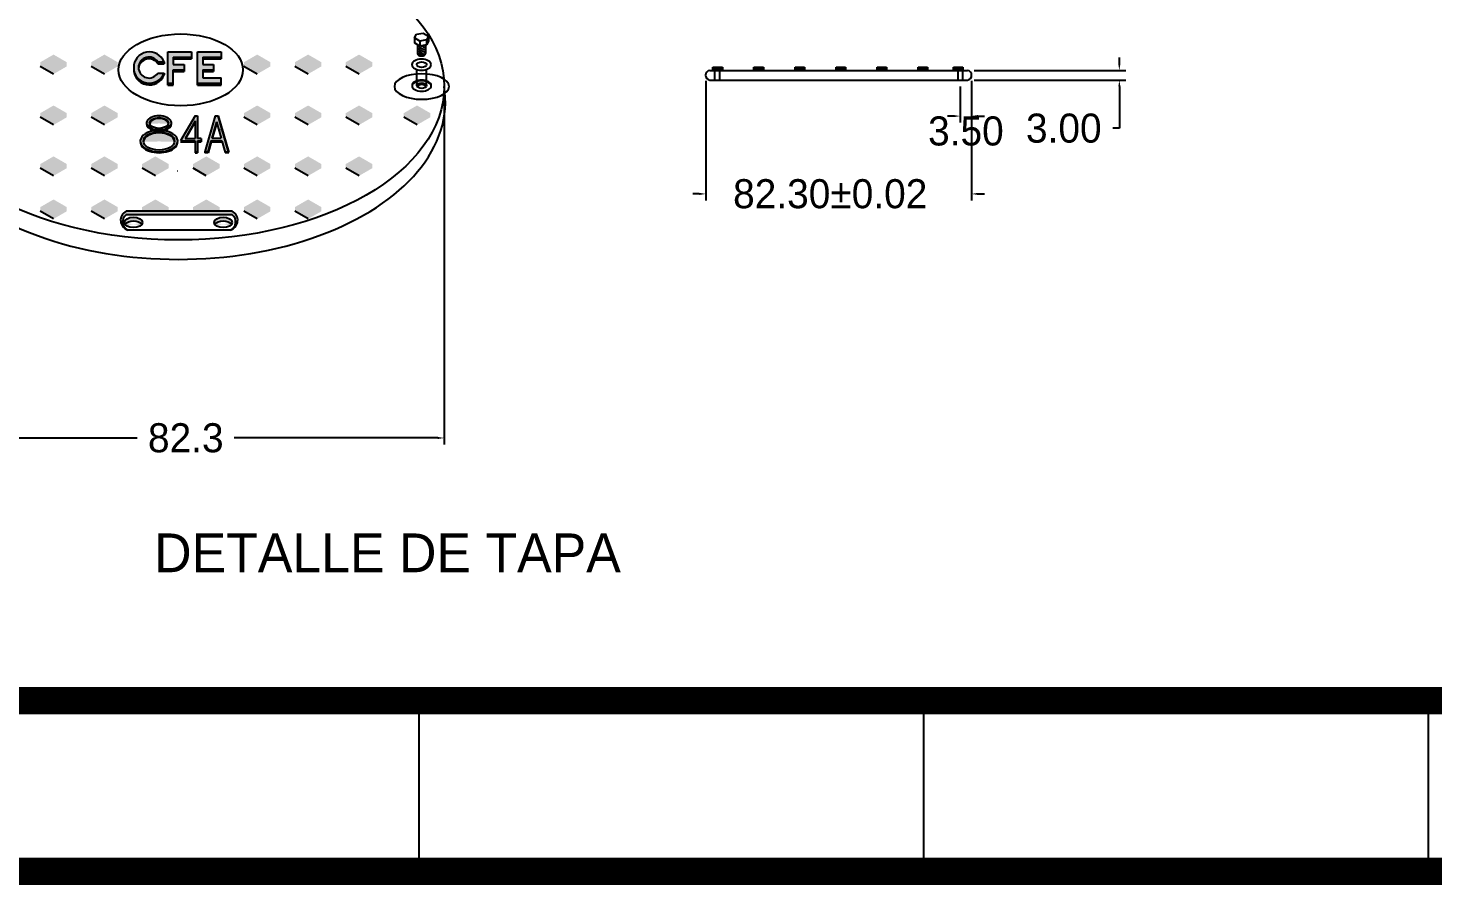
# Model space of a CAD drawing. Header units: centimetres. Extents: x 96 to 420531, y -3168 to 2218.
# Drawn here: x 1068.1 to 1503.1, y 95.8 to 361.1 of the extents above; entities that cross this region are included whole.
import ezdxf
from ezdxf.enums import TextEntityAlignment as Align

# ---------------------------------------------------------------- set-up
doc = ezdxf.new("R2010")
doc.units = ezdxf.units.CM
doc.header["$LTSCALE"] = 10
doc.header["$MEASUREMENT"] = 0
doc.layers.get('0').update_dxf_attribs({"linetype": 'CONTINUOUS'})
doc.layers.get('DEFPOINTS').update_dxf_attribs({"color": 2, "linetype": 'CONTINUOUS'})
for name, color, linetype in [('DIM', 7, 'CONTINUOUS'), ('HERRAJE', 13, 'CONTINUOUS'), ('MARCO', 7, 'CONTINUOUS'), ('TAPA', 120, 'CONTINUOUS'), ('TEXTOS', 7, 'CONTINUOUS')]:
    doc.layers.add(name, color=color, linetype=linetype)
doc.styles.get("Standard").update_dxf_attribs({"font": ''})
doc.styles.get('Standard').set_extended_font_data('Zurich Ex BT')
doc.dimstyles.get("Standard").update_dxf_attribs({"dimtxt": 9, "dimasz": 2, "dimexe": 2, "dimexo": 2, "dimgap": 0.09, "dimtad": 0, "dimtih": 1, "dimtoh": 1, "dimzin": 0, "dimdsep": 46, "dimtxsty": 'Standard', "dimcen": 0.09, "dimadec": 0, "dimazin": 0, "dimtfac": 1, "dimtofl": 0, "dimtmove": 0, "dimatfit": 3, "dimfxl": 0, "dimtolj": 1, "dimtzin": 0, "dimarcsym": 0})

# ---------------------------------------------------------------- blocks, each defined once
blk = doc.blocks.new('*D38')
at = {"layer": 'DEFPOINTS', "color": 0}
for p in [(1032.349290659091, 342.9971361941834), (1196.949290659097, 342.9971361941834), (1196.949290659097, 234.1712254790455)]:
    blk.add_point(p, dxfattribs=at)
at = {"layer": 'DIM', "color": 0, "lineweight": -2}
for p, q in [((1032.349290659091, 340.9971361941834), (1032.349290659091, 232.1712254790455)), ((1196.949290659097, 340.9971361941834), (1196.949290659097, 232.1712254790455)), ((1034.349290659091, 234.1712254790455), (1101.936174578706, 234.1712254790455)), ((1194.949290659097, 234.1712254790455), (1131.983971188875, 234.1712254790455))]:
    blk.add_line(p, q, dxfattribs=at)
at = {"layer": 'DIM', "color": 0}
for points in [[(1034.349290659091, 234.5045588123788), (1034.349290659091, 233.8378921457121), (1032.349290659091, 234.1712254790455)], [(1194.949290659097, 234.5045588123788), (1194.949290659097, 233.8378921457121), (1196.949290659097, 234.1712254790455)]]:
    blk.add_solid(points, dxfattribs=at)
at = {"layer": 'DIM', "color": 0, "insert": (1116.96007288379, 234.1712254790455), "char_height": 9, "attachment_point": 5}
blk.add_mtext('\\A1;82.3', dxfattribs=at)
blk = doc.blocks.new('*D39')
at = {"layer": 'DEFPOINTS', "color": 0}
for p in [(1356.729242513306, 345.0050121774148), (1360.229242513306, 345.5628756788983), (1356.729242513306, 333.8459282631338)]:
    blk.add_point(p, dxfattribs=at)
at = {"layer": 'DIM', "color": 0, "lineweight": -2}
for p, q in [((1356.729242513306, 343.0050121774148), (1356.729242513306, 331.8459282631338)), ((1360.229242513306, 343.5628756788983), (1360.229242513306, 331.8459282631338)), ((1354.729242513306, 333.8459282631338), (1352.729242513306, 333.8459282631338)), ((1362.229242513306, 333.8459282631338), (1364.229242513306, 333.8459282631338))]:
    blk.add_line(p, q, dxfattribs=at)
at = {"layer": 'DIM', "color": 0}
for points in [[(1354.729242513306, 334.1792615964671), (1354.729242513306, 333.5125949298005), (1356.729242513306, 333.8459282631338)], [(1362.229242513306, 334.1792615964671), (1362.229242513306, 333.5125949298005), (1360.229242513306, 333.8459282631338)]]:
    blk.add_solid(points, dxfattribs=at)
at = {"layer": 'DIM', "color": 0, "insert": (1358.479242513306, 329.1796570766932), "char_height": 9, "attachment_point": 5}
blk.add_mtext('\\A1;3.50', dxfattribs=at)
blk = doc.blocks.new('*D40')
at = {"layer": 'DEFPOINTS', "color": 0}
for p in [(1277.929242513306, 346.7839439281561), (1360.229242513306, 346.7839439281561), (1360.229242513306, 309.7419987851245)]:
    blk.add_point(p, dxfattribs=at)
at = {"layer": 'DIM', "color": 0, "lineweight": -2}
for p, q in [((1277.929242513306, 344.7839439281561), (1277.929242513306, 307.7419987851245)), ((1360.229242513306, 344.7839439281561), (1360.229242513306, 307.7419987851245)), ((1275.929242513306, 309.7419987851245), (1273.929242513306, 309.7419987851245)), ((1362.229242513306, 309.7419987851245), (1364.229242513306, 309.7419987851245))]:
    blk.add_line(p, q, dxfattribs=at)
at = {"layer": 'DIM', "color": 0}
for points in [[(1275.929242513306, 310.0753321184578), (1275.929242513306, 309.4086654517911), (1277.929242513306, 309.7419987851245)], [(1362.229242513306, 310.0753321184578), (1362.229242513306, 309.4086654517911), (1360.229242513306, 309.7419987851245)]]:
    blk.add_solid(points, dxfattribs=at)
at = {"layer": 'DIM', "color": 0, "insert": (1316.469826836716, 309.7419987851245), "char_height": 9, "attachment_point": 5}
blk.add_mtext('\\A1;82.30±0.02', dxfattribs=at)
blk = doc.blocks.new('*D41')
at = {"layer": 'DEFPOINTS', "color": 0}
for p in [(1359.008174264043, 348.0050121774148), (1359.008174264043, 345.0050121774148), (1405.982230534561, 345.0050121774148)]:
    blk.add_point(p, dxfattribs=at)
at = {"layer": 'DIM', "color": 0, "lineweight": -2}
for p, q in [((1361.008174264043, 348.0050121774148), (1407.982230534561, 348.0050121774148)), ((1405.982230534561, 350.0050121774148), (1405.982230534561, 352.0050121774148)), ((1361.008174264043, 345.0050121774148), (1407.982230534561, 345.0050121774148)), ((1405.982230534561, 343.0050121774148), (1405.982230534561, 330.0583726576585)), ((1405.982230534561, 330.0583726576585), (1403.982230534561, 330.0583726576585))]:
    blk.add_line(p, q, dxfattribs=at)
at = {"layer": 'DIM', "color": 0}
for points in [[(1405.648897201227, 350.0050121774148), (1406.315563867894, 350.0050121774148), (1405.982230534561, 348.0050121774148)], [(1405.648897201227, 343.0050121774148), (1406.315563867894, 343.0050121774148), (1405.982230534561, 345.0050121774148)]]:
    blk.add_solid(points, dxfattribs=at)
at = {"layer": 'DIM', "color": 0, "insert": (1388.784433924391, 330.0583726576588), "char_height": 9, "attachment_point": 5}
blk.add_mtext('\\A1;3.00', dxfattribs=at)
blk = doc.blocks.new('Marco-Reg')
at = {"layer": 'MARCO', "linetype": 'Continuous'}
for p, q in [((1189.096702127597, 152.8147917155557), (1189.096702127597, 100)), ((1345.360159574397, 152.8147917155557), (1345.360159574397, 100)), ((1501.623617021196, 152.8147917155557), (1501.623617021196, 100))]:
    blk.add_line(p, q, dxfattribs=at)
at = {"layer": 'MARCO', "linetype": 'Continuous', "const_width": 8.472746310481794}
blk.add_lwpolyline([(3366.546300773327, 99.99999999999864), (3366.546300773327, 2213.64760638274), (100.0000000000006, 2213.64760638274), (100, 100)], close=True, dxfattribs=at)
at = {"layer": 'MARCO', "linetype": 'Continuous', "const_width": 8.472772340425037}
blk.add_lwpolyline([(2600.840008848463, 152.8147917155557), (100, 152.8147917155557)], dxfattribs=at)

msp = doc.modelspace()

# ---------------------------------------------------------------- hatches: boundary and pattern name
for color, points in [(254, [(1188.550943967151, 337.1259722962977), (1184.455596458938, 334.7615223100083), (1188.550943967151, 332.397072323718), (1192.646291475357, 334.7615223100083)]), (251, [(1192.646291475357, 333.4626881202212), (1192.646291475357, 334.7615223100083), (1188.550943967151, 332.397072323718), (1184.455596458938, 334.7615223100083), (1184.455596458938, 333.4626881202212), (1188.550943967151, 331.0982381339318)])]:
    msp.add_hatch(color=color).paths.add_polyline_path(points)
at = {"layer": 'HERRAJE'}
for points in [[(1283.100523484118, 348.9818667768204), (1280.1699596859, 348.9818667768204), (1280.1699596859, 348.0050121774148), (1283.100523484118, 348.0050121774148)], [(1295.799633276405, 348.9818667768204), (1292.869069478184, 348.9818667768204), (1292.869069478184, 348.0050121774148), (1295.799633276405, 348.0050121774148)], [(1308.498743068689, 348.9818667768222), (1305.568179270467, 348.9818667768222), (1305.568179270467, 348.0050121774148), (1308.498743068689, 348.0050121774157)], [(1321.197852860972, 348.9818667768222), (1318.267289062755, 348.9818667768222), (1318.267289062755, 348.0050121774148), (1321.197852860972, 348.0050121774157)], [(1333.89696265326, 348.9818667768222), (1330.966398855038, 348.9818667768222), (1330.966398855038, 348.0050121774148), (1333.89696265326, 348.0050121774157)], [(1346.596072445544, 348.9818667768222), (1343.665508647322, 348.9818667768222), (1343.665508647326, 348.0050121774148), (1346.596072445544, 348.0050121774157)], [(1357.541940098094, 348.9818667768222), (1354.611376299876, 348.9818667768222), (1354.611376299876, 348.0050121774157), (1357.541940098094, 348.0050121774157)]]:
    msp.add_hatch(color=256, dxfattribs=at).paths.add_polyline_path(points)
h = msp.add_hatch(color=256, dxfattribs=at)
edge = h.paths.add_edge_path()
edge.add_ellipse((1039.248737998227, 345.0152387146682), major_axis=(2.974698795180723, 0), ratio=0.5761924189114402, start_angle=211.2749822604524, end_angle=215.9546813826584, ccw=False)
edge.add_ellipse((1039.291219266837, 343.2772147651021), major_axis=(2.974698795180723, 0), ratio=0.5761924189114402, start_angle=-209.661243694615, end_angle=-191.8852201200423)
edge.add_arc((1039.291219266845, 340.5595764404288), 4.231114054015647, 125.39070841138701, 133.4705282560211, ccw=False)
edge = h.paths.add_edge_path()
edge.add_ellipse((1039.291219266837, 343.2772147651021), major_axis=(2.974698795180723, 0), ratio=0.5761924189114402, start_angle=11.88522012015077, end_angle=31.27498226044422)
edge.add_ellipse((1039.248737998227, 345.0152387146682), major_axis=(2.974698795180723, 0), ratio=0.5761924189114402, start_angle=325.3554482206719, end_angle=330.338756305376, ccw=False)
edge.add_arc((1039.291219266837, 340.5595764404225), 4.231114054015483, 46.52947174416403, 55.36420030617029, ccw=False)
edge = h.paths.add_edge_path()
edge.add_ellipse((1190.008326803676, 342.7170576232647), major_axis=(-1.487349397590361, 0), ratio=0.5773502691896345, start_angle=199.0357227933354, end_angle=340.96427720666463, ccw=False)
edge.add_ellipse((1190.008326803676, 343.2772147651021), major_axis=(-1.487349397590361, 0), ratio=0.5773502691896345, start_angle=160.964277206664, end_angle=379.035722793336)
edge = h.paths.add_edge_path()
edge.add_line((1188.520977406086, 344.5354358380491), (1188.520977406086, 344.7746461598063))
edge.add_ellipse((1189.96834335442, 343.2772147651021), major_axis=(2.974698795180723, 0), ratio=0.5761924189114402, start_angle=119.1146529040448, end_angle=168.1147798798491)
edge.add_arc((1189.96834335442, 340.5595764404216), 4.231114054015589, 110.003454448365, 133.4705282558354, ccw=False)
edge = h.paths.add_edge_path()
edge.add_line((1191.495676201266, 344.5054072164467), (1191.495676201266, 344.7480397102017))
edge.add_ellipse((1189.96834335442, 343.2772147651021), major_axis=(2.974698795180723, 0), ratio=0.5761924189114402, start_angle=59.10668218790732, end_angle=119.1146529040448)
edge.add_line((1188.520977406086, 344.7746461598063), (1188.520977406086, 344.5354358380491))
edge.add_arc((1189.96834335442, 340.5595764404216), 4.231114054015588, 68.83982013977487, 110.00345444836461, ccw=False)
edge = h.paths.add_edge_path()
edge.add_ellipse((1189.96834335442, 343.2772147651021), major_axis=(2.974698795180723, 0), ratio=0.5761924189114402, start_angle=11.88522012015301, end_angle=59.10668218790732)
edge.add_line((1191.495676201266, 344.7480397102017), (1191.495676201266, 344.5054072164467))
edge.add_arc((1189.96834335442, 340.5595764404216), 4.231114054015589, 46.52947174416681, 68.83982013977612, ccw=False)
h = msp.add_hatch(color=256, dxfattribs=at)
h.paths.add_polyline_path([(1131.362423726976, 303.3096797940625, -0.5593674326243051), (1130.761523964342, 298.5587727244674, 0.6744790471970606), (1131.362423726976, 304.3545697619911), (1098.455471402202, 304.3545697619911, 0.674479047197585), (1099.056371164836, 298.5587727244665, -0.5593674326247162), (1098.455471402202, 303.3096797940625)])
edge = h.paths.add_edge_path(flags=17)
edge.add_ellipse((1100.767362948252, 299.7840648604733), major_axis=(2.769059356796541, -6.782239355899825e-16), ratio=0.5773502691897137, start_angle=21.122008512408172, end_angle=158.8779914875918, ccw=False)
edge.add_ellipse((1100.767362948252, 300.9362767836565), major_axis=(2.769059356796541, -6.782239355899825e-16), ratio=0.5773502691897137, start_angle=338.8779914872894, end_angle=561.1220085127106)
edge = h.paths.add_edge_path(flags=17)
edge.add_ellipse((1128.531218369935, 299.7840648604733), major_axis=(2.769059356796541, -6.782239355899825e-16), ratio=0.5773502691897137, start_angle=21.122008512408172, end_angle=158.8779914875918, ccw=False)
edge.add_ellipse((1128.531218369935, 300.9362767836565), major_axis=(2.769059356796541, -6.782239355899825e-16), ratio=0.5773502691897137, start_angle=338.8779914872894, end_angle=561.1220085127106)
at = {"layer": 'TAPA'}
for color, points in [(254, [(1076.022797770405, 352.8889722048953), (1071.927450262192, 350.5245222186059), (1076.022797770398, 348.1600722323155), (1080.118145278611, 350.5245222186059)]), (254, [(1091.785797679004, 352.8889722048953), (1087.69045017079, 350.5245222186059), (1091.785797679004, 348.1600722323155), (1095.88114518721, 350.5245222186059)]), (254, [(1116.411871681375, 349.2803982514479), (1116.411871681375, 349.83210324825), (1113.07933724414, 349.832103248249), (1113.07933724414, 351.5335865735651), (1113.07933724414, 352.0852915703663), (1118.778517345832, 352.0852915703663), (1118.778517345832, 353.1776674640323), (1118.778517345832, 353.7293724608326), (1111.435256353674, 353.7293724608326), (1111.435256353674, 344.0207906639953), (1113.07933724414, 344.0207906639944), (1113.07933724414, 347.6363173609816), (1113.07933724414, 348.1880223577818), (1116.411871681375, 348.1880223577818)]), (254, [(1122.256049224372, 352.0852915703663), (1127.955229326064, 352.0852915703663), (1127.955229326064, 353.1776674640323), (1127.955229326071, 353.7293724608326), (1120.611968333906, 353.7293724608326), (1120.611968333906, 344.0207906639953), (1127.955229326064, 344.0207906639962), (1127.955229326064, 345.1131665576613), (1127.955229326071, 345.6648715544616), (1122.256049224372, 345.6648715544625), (1122.256049224372, 347.6363173609816), (1122.256049224372, 348.1880223577818), (1125.588583661607, 348.1880223577818), (1125.588583661607, 349.2803982514479), (1125.588583661607, 349.8321032482481), (1122.256049224372, 349.8321032482481), (1122.256049224372, 351.5335865735651)]), (254, [(1139.074797404792, 352.8889722048953), (1134.979449896586, 350.5245222186059), (1139.074797404792, 348.1600722323155), (1143.170144912998, 350.5245222186059)]), (254, [(1154.83779731339, 352.8889722048953), (1150.742449805177, 350.5245222186059), (1154.83779731339, 348.1600722323155), (1158.933144821603, 350.5245222186059)]), (254, [(1170.600797221989, 352.8889722048953), (1166.505449713783, 350.5245222186059), (1170.600797221989, 348.1600722323155), (1174.696144730195, 350.5245222186059)]), (251, [(1080.118145278611, 349.2256880288196), (1080.118145278611, 350.5245222186059), (1076.022797770398, 348.1600722323155), (1071.927450262192, 350.5245222186059), (1071.927450262192, 349.2256880288196), (1076.022797770398, 346.8612380425302)]), (251, [(1095.88114518721, 349.2256880288196), (1095.88114518721, 350.5245222186059), (1091.785797679004, 348.1600722323155), (1087.69045017079, 350.5245222186059), (1087.69045017079, 349.2256880288196), (1091.785797679004, 346.8612380425302)]), (251, [(1110.22610064676, 350.0418814564064), (1110.22610064676, 350.5935864532066), (1108.317614265812, 350.5935864532066), (1108.317614265812, 350.0418814564064)]), (251, [(1118.778517345832, 352.0852915703663), (1113.07933724414, 352.0852915703663), (1113.07933724414, 351.5335865735651), (1118.778517345832, 351.5335865735651)]), (251, [(1116.411871681375, 348.1880223577818), (1113.07933724414, 348.1880223577828), (1113.07933724414, 347.6363173609816), (1116.411871681375, 347.6363173609816)]), (251, [(1127.955229326064, 352.0852915703663), (1122.256049224372, 352.0852915703663), (1122.256049224372, 351.5335865735651), (1127.955229326064, 351.5335865735651)]), (251, [(1125.588583661607, 348.1880223577818), (1122.256049224372, 348.1880223577818), (1122.256049224372, 347.6363173609807), (1125.588583661607, 347.6363173609807)]), (251, [(1143.170144913005, 349.2256880288196), (1143.170144913005, 350.5245222186059), (1139.074797404792, 348.1600722323155), (1134.979449896586, 350.5245222186059), (1134.979449896586, 349.2256880288196), (1139.074797404792, 346.8612380425302)]), (251, [(1158.933144821603, 349.2256880288196), (1158.933144821603, 350.5245222186059), (1154.83779731339, 348.1600722323155), (1150.742449805184, 350.5245222186059), (1150.742449805184, 349.2256880288196), (1154.83779731339, 346.8612380425302)]), (251, [(1174.696144730195, 349.2256880288196), (1174.696144730195, 350.5245222186059), (1170.600797221989, 348.1600722323155), (1166.505449713783, 350.5245222186059), (1166.505449713783, 349.2256880288196), (1170.600797221989, 346.8612380425302)]), (251, [(1113.07933724414, 344.0207906639953), (1111.435256353674, 344.0207906639953), (1111.435256353674, 343.4690856671941), (1113.07933724414, 343.4690856671941)]), (251, [(1127.955229326064, 344.0207906639953), (1120.611968333906, 344.0207906639953), (1120.611968333906, 343.4690856671941), (1127.955229326064, 343.469085667195)]), (254, [(1076.022797770405, 337.1259722962977), (1071.927450262192, 334.7615223100083), (1076.022797770398, 332.397072323718), (1080.118145278611, 334.7615223100083)]), (254, [(1091.785797679004, 337.1259722962977), (1087.69045017079, 334.7615223100083), (1091.785797679004, 332.397072323718), (1095.88114518721, 334.7615223100083)]), (254, [(1139.074797404792, 337.1259722962977), (1134.979449896586, 334.7615223100083), (1139.074797404792, 332.397072323718), (1143.170144912998, 334.7615223100083)]), (254, [(1154.83779731339, 337.1259722962977), (1150.742449805177, 334.7615223100083), (1154.83779731339, 332.397072323718), (1158.933144821603, 334.7615223100083)]), (254, [(1170.600797221989, 337.1259722962977), (1166.505449713783, 334.7615223100083), (1170.600797221989, 332.397072323718), (1174.696144730195, 334.7615223100083)]), (251, [(1080.118145278611, 333.4626881202212), (1080.118145278611, 334.7615223100083), (1076.022797770398, 332.397072323718), (1071.927450262192, 334.7615223100083), (1071.927450262192, 333.4626881202212), (1076.022797770398, 331.0982381339318)]), (251, [(1095.88114518721, 333.4626881202212), (1095.88114518721, 334.7615223100083), (1091.785797679004, 332.397072323718), (1087.69045017079, 334.7615223100083), (1087.69045017079, 333.4626881202212), (1091.785797679004, 331.0982381339318)]), (251, [(1119.847857012966, 332.0724446425083), (1119.847857012966, 332.3482971409076), (1118.248056232413, 329.577360906992), (1118.367503868067, 329.5083977823915)]), (251, [(1143.170144913005, 333.4626881202212), (1143.170144913005, 334.7615223100083), (1139.074797404792, 332.397072323718), (1134.979449896586, 334.7615223100083), (1134.979449896586, 333.4626881202212), (1139.074797404792, 331.0982381339318)]), (251, [(1158.933144821603, 333.4626881202212), (1158.933144821603, 334.7615223100083), (1154.83779731339, 332.397072323718), (1150.742449805184, 334.7615223100083), (1150.742449805184, 333.4626881202212), (1154.83779731339, 331.0982381339318)]), (251, [(1174.696144730195, 333.4626881202212), (1174.696144730195, 334.7615223100083), (1170.600797221989, 332.397072323718), (1166.505449713783, 334.7615223100083), (1166.505449713783, 333.4626881202212), (1170.600797221989, 331.0982381339318)]), (254, [(1110.376762266795, 329.3180053321976), (1110.376762266795, 329.6952065752048), (1106.967163398156, 329.6952065752048), (1106.967163398156, 329.3180053321976)]), (251, [(1118.367503868067, 329.5083977823915), (1118.248056232413, 329.577360906992), (1116.727887208952, 326.9443509222756), (1116.88715072316, 326.9443509222756)]), (251, [(1119.847857012966, 326.1562009268464), (1115.362771372886, 326.1562009268464), (1115.362771372886, 325.8803484284454), (1119.847857012966, 325.8803484284454)]), (251, [(1120.636007008397, 322.778473004556), (1119.847857012966, 322.778473004556), (1119.847857012966, 322.5026205061558), (1120.636007008397, 322.5026205061558)]), (251, [(1120.636007008397, 326.1562009268455), (1120.636007008397, 325.8803484284454), (1121.750752511995, 325.8803484284454), (1121.750752511995, 326.1562009268455)]), (254, [(1076.022797770405, 321.3629723876993), (1071.927450262192, 318.9985224014099), (1076.022797770398, 316.6340724151205), (1080.118145278611, 318.9985224014099)]), (251, [(1080.118145278611, 317.6996882116237), (1080.118145278611, 318.9985224014099), (1076.022797770398, 316.6340724151205), (1071.927450262192, 318.9985224014099), (1071.927450262192, 317.6996882116237), (1076.022797770398, 315.3352382253343)]), (254, [(1091.785797679004, 321.3629723876993), (1087.69045017079, 318.9985224014099), (1091.785797679004, 316.6340724151205), (1095.88114518721, 318.9985224014099)]), (251, [(1095.88114518721, 317.6996882116237), (1095.88114518721, 318.9985224014099), (1091.785797679004, 316.6340724151205), (1087.69045017079, 318.9985224014099), (1087.69045017079, 317.6996882116237), (1091.785797679004, 315.3352382253343)]), (254, [(1107.548797587595, 321.3629723876993), (1103.453450079389, 318.9985224014099), (1107.548797587595, 316.6340724151205), (1111.644145095808, 318.9985224014099)]), (251, [(1111.644145095808, 317.6996882116237), (1111.644145095808, 318.9985224014099), (1107.548797587595, 316.6340724151205), (1103.453450079389, 318.9985224014099), (1103.453450079389, 317.6996882116237), (1107.548797587595, 315.3352382253343)]), (254, [(1123.311797496201, 321.3629723876993), (1119.216449987987, 318.9985224014099), (1123.311797496201, 316.6340724151205), (1127.407145004407, 318.9985224014099)]), (251, [(1127.407145004407, 317.6996882116237), (1127.407145004407, 318.9985224014099), (1123.311797496201, 316.6340724151205), (1119.216449987987, 318.9985224014099), (1119.216449987987, 317.6996882116237), (1123.311797496193, 315.3352382253343)]), (254, [(1139.074797404792, 321.3629723876993), (1134.979449896586, 318.9985224014099), (1139.074797404792, 316.6340724151205), (1143.170144912998, 318.9985224014099)]), (251, [(1143.170144913005, 317.6996882116237), (1143.170144913005, 318.9985224014099), (1139.074797404792, 316.6340724151205), (1134.979449896586, 318.9985224014099), (1134.979449896586, 317.6996882116237), (1139.074797404792, 315.3352382253343)]), (254, [(1154.83779731339, 321.3629723876993), (1150.742449805177, 318.9985224014099), (1154.83779731339, 316.6340724151205), (1158.933144821603, 318.9985224014099)]), (251, [(1158.933144821603, 317.6996882116237), (1158.933144821603, 318.9985224014099), (1154.83779731339, 316.6340724151205), (1150.742449805184, 318.9985224014099), (1150.742449805184, 317.6996882116237), (1154.83779731339, 315.3352382253343)]), (254, [(1170.600797221989, 321.3629723876993), (1166.505449713783, 318.9985224014099), (1170.600797221989, 316.6340724151205), (1174.696144730195, 318.9985224014099)]), (251, [(1174.696144730195, 317.6996882116237), (1174.696144730195, 318.9985224014099), (1170.600797221989, 316.6340724151205), (1166.505449713783, 318.9985224014099), (1166.505449713783, 317.6996882116237), (1170.600797221989, 315.3352382253343)]), (254, [(1076.022797770405, 308.0212607573376), (1071.927450262192, 305.6568107710482), (1076.022797770398, 303.2923607847579), (1080.118145278611, 305.6568107710482)]), (251, [(1080.118145278611, 304.3579765812619), (1080.118145278611, 305.6568107710482), (1076.022797770398, 303.2923607847588), (1071.927450262192, 305.6568107710482), (1071.927450262192, 304.3579765812619), (1076.022797770398, 301.9935265949725)]), (254, [(1091.785797679004, 308.0212607573376), (1087.69045017079, 305.6568107710482), (1091.785797679004, 303.2923607847579), (1095.88114518721, 305.6568107710482)]), (251, [(1095.88114518721, 304.3579765812619), (1095.88114518721, 305.6568107710482), (1091.785797679004, 303.2923607847588), (1087.69045017079, 305.6568107710482), (1087.69045017079, 304.3579765812619), (1091.785797679004, 301.9935265949725)]), (254, [(1105.708997670772, 304.3545697619911), (1109.388597504418, 304.3545697619911), (1111.644145095808, 305.6568107710482), (1107.548797587595, 308.0212607573376), (1103.453450079389, 305.6568107710482)]), (254, [(1121.471997579378, 304.3545697619911), (1125.151597413016, 304.3545697619911), (1127.407145004407, 305.6568107710482), (1123.311797496201, 308.0212607573376), (1119.216449987987, 305.6568107710482)]), (254, [(1139.074797404792, 308.0212607573376), (1134.979449896586, 305.6568107710482), (1139.074797404792, 303.2923607847579), (1143.170144912998, 305.6568107710482)]), (251, [(1143.170144913005, 304.3579765812619), (1143.170144913005, 305.6568107710482), (1139.074797404792, 303.2923607847588), (1134.979449896586, 305.6568107710482), (1134.979449896586, 304.3579765812619), (1139.074797404792, 301.9935265949725)]), (254, [(1154.83779731339, 308.0212607573376), (1150.742449805177, 305.6568107710482), (1154.83779731339, 303.2923607847579), (1158.933144821603, 305.6568107710482)]), (251, [(1158.933144821603, 304.3579765812619), (1158.933144821603, 305.6568107710482), (1154.83779731339, 303.2923607847588), (1150.742449805184, 305.6568107710482), (1150.742449805184, 304.3579765812619), (1154.83779731339, 301.9935265949725)])]:
    msp.add_hatch(color=color, dxfattribs=at).paths.add_polyline_path(points)
h = msp.add_hatch(color=254, dxfattribs=at)
edge = h.paths.add_edge_path()
edge.add_ellipse((1105.685096387169, 348.8758299972596), major_axis=(3.43303123547851, 3.43303123547851), ratio=1, start_angle=498.2571724141297, end_angle=654.2795335715167)
edge.add_line((1110.22610064676, 347.1580735413118), (1108.317614265816, 347.1580735413108))
edge.add_ellipse((1105.564545643363, 348.8758299972596), major_axis=(2.294566852574675, 2.294566852574675), ratio=1, start_angle=499.8765007621529, end_angle=643.0382089889188, ccw=False)
edge.add_ellipse((1105.564545643363, 348.8758299972596), major_axis=(2.294566852574675, 2.294566852574675), ratio=1, start_angle=346.9617910110813, end_angle=499.8765007621529, ccw=False)
edge.add_line((1108.317614265812, 350.5935864532066), (1110.226100646756, 350.5935864532066))
edge.add_ellipse((1105.685096387169, 348.8758299972596), major_axis=(3.43303123547851, 3.43303123547851), ratio=1, start_angle=335.7204664284832, end_angle=498.2571724141297)
h = msp.add_hatch(color=251, dxfattribs=at)
edge = h.paths.add_edge_path()
edge.add_ellipse((1105.685096387169, 348.3241250004585), major_axis=(3.43303123547851, 3.43303123547851), ratio=1, start_angle=491.7428275885457, end_angle=654.2795335715167)
edge.add_line((1110.22610064676, 346.6063685445106), (1110.22610064676, 347.1580735413127))
edge.add_ellipse((1105.685096387169, 348.8758299972596), major_axis=(3.43303123547851, 3.43303123547851), ratio=1, start_angle=498.2571724141298, end_angle=654.2795335715167, ccw=False)
h = msp.add_hatch(color=252, dxfattribs=at)
edge = h.paths.add_edge_path()
edge.add_ellipse((1105.564545643363, 348.8758299972596), major_axis=(2.294566852574675, 2.294566852574675), ratio=1, start_angle=346.9617910110813, end_angle=499.8765007621528)
edge.add_ellipse((1105.564545643363, 348.3241250004585), major_axis=(2.294566852574675, 2.294566852574675), ratio=1, start_angle=346.9617910110813, end_angle=490.12349923052034, ccw=False)
edge.add_line((1108.317614265812, 350.0418814564055), (1108.317614265812, 350.5935864532075))
h = msp.add_hatch(color=254, dxfattribs=at)
edge = h.paths.add_edge_path()
edge.add_ellipse((1108.671962832472, 331.6953723063261), major_axis=(-3.861130659160219, 0), ratio=0.5773502691896101, start_angle=116.2014495886171, end_angle=423.798550411383)
edge.add_line((1106.967163398156, 329.6952065752048), (1110.376762266791, 329.6952065752048))
edge = h.paths.add_edge_path(flags=16)
edge.add_ellipse((1108.671962832472, 331.6953723063261), major_axis=(-2.895847994370164, 0), ratio=0.5773502691896345, start_angle=0, end_angle=360)
h = msp.add_hatch(color=251, dxfattribs=at)
edge = h.paths.add_edge_path()
edge.add_ellipse((1108.671962832472, 331.6953723063261), major_axis=(-3.861130659160219, 0), ratio=0.5773502691896101, start_angle=363.54726089588917, end_angle=423.7985504113829, ccw=False)
edge.add_ellipse((1108.671962832472, 331.419519807926), major_axis=(-3.861130659160219, 0), ratio=0.5773502691896101, start_angle=356.4527385596224, end_angle=423.798550411383)
edge.add_line((1106.967163398156, 329.4193540768038), (1106.967163398156, 329.6952065752039))
h = msp.add_hatch(color=251, dxfattribs=at)
edge = h.paths.add_edge_path()
edge.add_ellipse((1108.671962832472, 331.6953723063261), major_axis=(-2.895847994370164, 0), ratio=0.5773502691896345, start_angle=175.267961595896, end_angle=364.732038404104)
edge.add_ellipse((1108.671962832472, 331.419519807926), major_axis=(-2.895847994370164, 0), ratio=0.5773502691896345, start_angle=184.732038406724, end_angle=355.267961593276, ccw=False)
h = msp.add_hatch(color=251, dxfattribs=at)
edge = h.paths.add_edge_path()
edge.add_ellipse((1108.671962832472, 331.419519807926), major_axis=(-3.861130659160219, 0), ratio=0.5773502691896101, start_angle=116.2014495886171, end_angle=183.5472614403776)
edge.add_ellipse((1108.671962832472, 331.6953723063261), major_axis=(-3.861130659160219, 0), ratio=0.5773502691896101, start_angle=116.2014495886171, end_angle=176.4527391041109, ccw=False)
edge.add_line((1110.376762266795, 329.6952065752048), (1110.376762266795, 329.4193540768038))
h = msp.add_hatch(color=254, dxfattribs=at)
h.paths.add_polyline_path([(1120.636007008397, 333.6487446333676), (1120.636007008397, 333.9245971317678), (1119.847857012966, 333.9245971317678), (1115.362771372886, 326.1562009268464), (1119.847857012966, 326.1562009268455), (1119.847857012966, 322.778473004556), (1120.636007008397, 322.778473004556), (1120.636007008397, 325.8803484284454), (1120.636007008397, 326.1562009268464), (1121.750752511995, 326.1562009268464), (1121.750752511995, 326.6684984238755), (1121.750752511995, 326.9443509222756), (1120.636007008397, 326.9443509222756)])
h.paths.add_polyline_path([(1119.847857012966, 326.9443509222756), (1116.727887208952, 326.9443509222756), (1119.847857012966, 332.3482971409094)], flags=17)
h = msp.add_hatch(color=254, dxfattribs=at)
h.paths.add_polyline_path([(1126.8360581487, 333.9245971317678), (1126.049472087885, 333.9245971317678), (1122.838247941596, 322.8005903800258), (1123.783606733203, 322.8005903800258), (1124.756737961587, 326.1716158400213), (1128.128792274998, 326.1716158400213), (1129.101923503382, 322.8005903800258), (1130.047282294996, 322.8005903800258)])
h.paths.add_polyline_path([(1126.442765118292, 332.0121852367238), (1127.901724438023, 326.958201900833), (1124.983805798569, 326.958201900833)], flags=16)
h = msp.add_hatch(color=251, dxfattribs=at)
h.paths.add_polyline_path([(1127.001495937227, 333.9245971317678), (1126.8360581487, 333.9245971317678), (1130.047282294996, 322.8005903800258), (1129.101923503382, 322.8005903800258), (1129.181397246328, 322.5252852587419), (1130.29219382647, 322.5252852587419)])
h.paths.add_polyline_path([(1126.525484012564, 331.7256385814972), (1126.442765118292, 332.0121852367238), (1124.983805798569, 326.958201900833), (1125.149243587097, 326.958201900833)])
h.paths.add_polyline_path([(1124.756737961587, 326.1716158400204), (1123.783606733203, 322.8005903800258), (1122.838247941596, 322.8005903800258), (1122.838247941596, 322.5045971317677), (1123.863598630953, 322.5045971317677), (1124.842702007176, 325.8963107187365), (1128.208266017937, 325.8963107187365), (1128.128792274998, 326.1716158400213)])
h = msp.add_hatch(color=254, dxfattribs=at)
edge = h.paths.add_edge_path()
edge.add_line((1110.376762266795, 329.3180053321985), (1106.96716339816, 329.3180053321985))
edge.add_ellipse((1108.671962832472, 326.1223102427202), major_axis=(-5.791695988740328, 0), ratio=0.5773502691896345, start_angle=287.1187066488051, end_angle=612.8812933511949)
edge = h.paths.add_edge_path(flags=16)
edge.add_ellipse((1108.671962832472, 326.1223102427202), major_axis=(-4.826413323950273, 0), ratio=0.5773502691896245, start_angle=0, end_angle=360)
h = msp.add_hatch(color=251, dxfattribs=at)
edge = h.paths.add_edge_path()
edge.add_ellipse((1108.671962832472, 325.8464577443192), major_axis=(-4.826413323950273, 0), ratio=0.5773502691896245, start_angle=182.8371557063508, end_angle=357.1628442936492, ccw=False)
edge.add_ellipse((1108.671962832472, 326.1223102427202), major_axis=(-4.826413323950273, 0), ratio=0.5773502691896245, start_angle=177.1628442936457, end_angle=362.8371557063552)
h = msp.add_hatch(color=251, dxfattribs=at)
edge = h.paths.add_edge_path()
edge.add_line((1108.671962832632, 322.5026205061558), (1108.67196283253, 322.778473004556))
edge.add_ellipse((1108.671962832472, 326.1223102427202), major_axis=(-5.791695988740328, 0), ratio=0.5773502691896345, start_angle=364.94616245491403, end_angle=450.00000000053467, ccw=False)
edge.add_line((1102.901834230404, 325.8340058078202), (1102.880266843735, 325.8464577443192))
edge.add_ellipse((1108.671962832472, 325.8464577443192), major_axis=(-5.791695988740328, 0), ratio=0.5773502691896345, start_angle=360, end_angle=450.0000000015485)
h = msp.add_hatch(color=251, dxfattribs=at)
edge = h.paths.add_edge_path()
edge.add_ellipse((1108.671962832472, 325.8464577443192), major_axis=(-5.791695988740328, 0), ratio=0.5773502691896345, start_angle=450.0000000015485, end_angle=539.9999999999952)
edge.add_line((1114.463658821216, 325.8464577443201), (1114.436631390094, 325.7996448604144))
edge.add_ellipse((1108.671962832472, 326.1223102427202), major_axis=(-5.791695988740328, 0), ratio=0.5773502691896345, start_angle=450.00000000053467, end_angle=534.4625965087338, ccw=False)
edge.add_line((1108.67196283253, 322.778473004556), (1108.671962832632, 322.5026205061558))
h = msp.add_hatch(color=251, dxfattribs=at)
h.paths.add_polyline_path([(1103.459350863457, 304.3545697619911), (1105.708997670772, 304.3545697619911), (1103.453450079389, 305.6568107710482), (1103.453450079389, 304.3579765812619)])
h.paths.add_polyline_path([(1109.388597504418, 304.3545697619911), (1111.63824431174, 304.3545697619911), (1111.644145095808, 304.3579765812619), (1111.644145095808, 305.6568107710482)])
h = msp.add_hatch(color=251, dxfattribs=at)
h.paths.add_polyline_path([(1119.222350772056, 304.3545697619911), (1121.471997579378, 304.3545697619911), (1119.216449987987, 305.6568107710482), (1119.216449987987, 304.3579765812619)])
h.paths.add_polyline_path([(1125.151597413016, 304.3545697619911), (1127.401244220338, 304.3545697619911), (1127.407145004407, 304.3579765812619), (1127.407145004407, 305.6568107710482)])

# ---------------------------------------------------------------- linework, layer by layer
msp.add_line((1354.611376299876, 348.0050121774157), (1354.611376299876, 348.9818667768222))
at = {"color": 251}
msp.add_line((1188.550943967151, 331.0982381339318), (1184.455596458938, 333.4626881202212), dxfattribs=at)
at = {"layer": 'HERRAJE'}
for p, q in [((1187.786638910322, 358.0251156836193), (1188.370310412465, 359.2239819810457)), ((1189.410394731283, 357.0876398232913), (1187.786638910322, 358.0251156836193)), ((1187.786638910322, 358.0251156836193), (1187.786638910322, 356.4828077474422)), ((1188.370310412465, 359.2239819810457), (1190.44680775109, 359.5609648799264)), ((1191.486892069908, 357.424622722172), (1189.410394731283, 357.0876398232913)), ((1189.410394731283, 357.0876398232913), (1189.410394731283, 355.5453318871141)), ((1190.44680775109, 359.5609648799264), (1192.070563572051, 358.6234890195983)), ((1192.070563572051, 358.6234890195983), (1191.486892069908, 357.424622722172)), ((1191.486892069908, 357.424622722172), (1191.486892069908, 355.8823147859948)), ((1192.070563572051, 357.0811810834211), (1191.486892069908, 355.8823147859948)), ((1192.070563572051, 358.6234890195983), (1192.070563572051, 357.0811810834211)), ((1189.410394731283, 355.5453318871141), (1187.786638910322, 356.4828077474422)), ((1188.669312084559, 355.9731961526904), (1188.669312084559, 353.1832758976843)), ((1191.486892069908, 355.8823147859948), (1189.410394731283, 355.5453318871141)), ((1191.187890397814, 355.8337915115562), (1191.187890397814, 353.1832758976843)), ((1188.520977406086, 343.4377517328303), (1188.520977406086, 348.2586837192293)), ((1191.495676201266, 343.4377517328303), (1191.495676201266, 348.3125654251571)), ((1279.150310762565, 348.0050121774148), (1359.008174264047, 348.0050121774148)), ((1280.1699596859, 348.0050121774148), (1280.1699596859, 348.9818667768222)), ((1280.1699596859, 348.9818667768222), (1283.100523484118, 348.9818667768222)), ((1280.685567814511, 348.0050121774148), (1280.685567814511, 345.0050121774148)), ((1282.172917212101, 348.0050121774148), (1282.172917212101, 345.0050121774148)), ((1283.100523484118, 348.9818667768222), (1283.100523484118, 348.0050121774148)), ((1292.869069478184, 348.0050121774148), (1292.869069478184, 348.9818667768222)), ((1292.869069478184, 348.9818667768222), (1295.799633276405, 348.9818667768222)), ((1295.799633276405, 348.9818667768222), (1295.799633276405, 348.0050121774148)), ((1305.568179270467, 348.0050121774148), (1305.568179270467, 348.9818667768222)), ((1305.568179270467, 348.9818667768222), (1308.498743068689, 348.9818667768222)), ((1308.498743068689, 348.9818667768222), (1308.498743068689, 348.0050121774148)), ((1318.267289062755, 348.0050121774148), (1318.267289062755, 348.9818667768222)), ((1318.267289062755, 348.9818667768222), (1321.197852860972, 348.9818667768222)), ((1321.197852860972, 348.9818667768222), (1321.197852860972, 348.0050121774148)), ((1330.966398855038, 348.0050121774148), (1330.966398855038, 348.9818667768222)), ((1330.966398855038, 348.9818667768222), (1333.89696265326, 348.9818667768222)), ((1333.89696265326, 348.9818667768222), (1333.89696265326, 348.0050121774148)), ((1343.665508647326, 348.0050121774148), (1343.665508647326, 348.9818667768222)), ((1343.665508647326, 348.9818667768222), (1346.596072445544, 348.9818667768222)), ((1346.596072445544, 348.9818667768222), (1346.596072445544, 348.0050121774148)), ((1354.611376299876, 348.9818667768222), (1357.541940098094, 348.9818667768222)), ((1355.98556781451, 348.0050121774148), (1355.98556781451, 345.0050121774148)), ((1357.472917212101, 348.0050121774148), (1357.472917212101, 345.0050121774148)), ((1357.541940098094, 348.9818667768222), (1357.541940098094, 348.0050121774157)), ((1279.150310762565, 345.0050121774148), (1359.008174264047, 345.0050121774148)), ((1131.362423726976, 304.3545697619911), (1098.455471402202, 304.3545697619911)), ((1131.362423726976, 303.3096797940625), (1098.455471402202, 303.3096797940625)), ((1130.761523964342, 298.5587727244674), (1099.056371164836, 298.5587727244665))]:
    msp.add_line(p, q, dxfattribs=at)
for centre, radius, start, end in [((1279.429242513306, 346.5050121774148), 1.525713905544395, 100.5340881660641, 259.465911833936), ((1358.729242513306, 346.5050121774148), 1.525713905544319, 280.5340881660641, 79.46591183393593), ((1189.96834335442, 340.5595764404216), 4.231114054015578, 46.52947174447987, 133.4705282555201)]:
    msp.add_arc(centre, radius, start, end, dxfattribs=at)
for centre, major_axis, ratio, start_param, end_param in [((1189.928601241183, 355.6031098730728), (-2.723493395130478, 1.477964916239076), 0.2075274025673739, 1.205538635241804, 2.160347775900509), ((1189.895707363663, 354.8929791876571), (-2.723493395130478, 1.477964916239076), 0.2075274025673739, 1.219004953258356, 2.173908572633349), ((1189.862813486143, 354.1828485022415), (-2.723493395130478, 1.477964916239076), 0.2075274025673739, 1.232381133080634, 2.147488883875249), ((1189.829919608615, 353.4727178168268), (-2.723493395130478, 1.477964916239076), 0.2075274025673739, 1.245671307920155, 1.870530991963669), ((1189.928601241183, 353.1832758976843), (-1.25928915662653, 0), 0.57735026918961, 0, 3.141592653589793), ((1189.96149511871, 356.3132405584884), (-2.723493395130478, 1.477964916239076), 0.2075274025673739, 1.65681924001709, 2.146881457883954), ((1189.994388996238, 357.023371243904), (-2.723493395130478, 1.477964916239076), 0.2075274025673739, 2.078102750689478, 2.133505278061679), ((1190.008326803676, 342.7170576232656), (-1.487349397590361, 0), 0.5773502691896345, 3.473828691830427, 5.950949268938952)]:
    msp.add_ellipse(centre, major_axis=major_axis, ratio=ratio, start_param=start_param, end_param=end_param, dxfattribs=at)
at = {"layer": 'HERRAJE', "extrusion": (0, 0, -1)}
for centre in [(1189.927395152867, 349.7690138620774), (1189.96834335442, 343.2772147651021)]:
    msp.add_ellipse(centre, major_axis=(2.974698795180721, 0), ratio=0.5761924189114404, dxfattribs=at)
at = {"layer": 'HERRAJE'}
for centre in [(1189.967378602123, 349.7690138620774), (1190.008326803676, 343.2772147651021)]:
    msp.add_ellipse(centre, major_axis=(-1.487349397590361, 0), ratio=0.5773502691896345, dxfattribs=at)
at = {"layer": 'HERRAJE', "color": 251, "extrusion": (0, 0, -1)}
msp.add_ellipse((1190.008326803676, 342.9971361941843), major_axis=(8.470930689106567, 0), ratio=0.4662204774650688, start_param=-3.141592653589793, end_param=3.141592653589793, dxfattribs=at)
at = {"layer": 'TAPA', "color": 251}
for p, q in [((1111.435256353674, 344.0207906639953), (1111.435256353674, 353.7293724608326)), ((1111.435256353674, 353.7293724608326), (1118.778517345832, 353.7293724608326)), ((1111.435256353674, 343.4690856671941), (1111.435256353674, 353.1776674640323)), ((1118.778517345832, 353.7293724608326), (1118.778517345832, 352.0852915703663)), ((1118.778517345832, 353.1776674640323), (1118.778517345832, 351.5335865735651)), ((1120.611968333906, 344.0207906639953), (1120.611968333906, 353.7293724608326)), ((1120.611968333906, 353.7293724608326), (1127.955229326071, 353.7293724608326)), ((1120.611968333906, 343.4690856671941), (1120.611968333906, 353.1776674640323)), ((1127.955229326064, 353.7293724608326), (1127.955229326064, 352.0852915703663)), ((1127.955229326064, 353.1776674640323), (1127.955229326064, 351.5335865735651)), ((1076.022797770398, 346.8612380425293), (1071.927450262192, 349.2256880288196)), ((1091.785797679004, 346.8612380425293), (1087.69045017079, 349.2256880288196)), ((1108.317614265812, 350.5935864532066), (1110.22610064676, 350.5935864532066)), ((1108.317614265812, 350.5935864532066), (1108.317614265812, 350.0418814564055)), ((1108.317614265812, 350.0418814564064), (1110.22610064676, 350.0418814564064)), ((1110.22610064676, 350.5935864532066), (1110.22610064676, 350.0418814564064)), ((1113.07933724414, 352.0852915703663), (1118.778517345832, 352.0852915703663)), ((1113.07933724414, 352.0852915703663), (1113.07933724414, 349.832103248249)), ((1113.07933724414, 351.5335865735651), (1118.778517345832, 351.5335865735651)), ((1113.07933724414, 351.5335865735651), (1113.07933724414, 349.832103248249)), ((1113.07933724414, 349.832103248249), (1116.411871681375, 349.832103248249)), ((1113.07933724414, 344.0207906639953), (1113.07933724414, 348.1880223577818)), ((1113.07933724414, 348.1880223577818), (1116.411871681375, 348.1880223577818)), ((1116.411871681375, 349.832103248249), (1116.411871681375, 348.1880223577818)), ((1116.411871681375, 349.2803982514479), (1116.411871681375, 347.6363173609816)), ((1122.256049224372, 352.0852915703663), (1127.955229326064, 352.0852915703663)), ((1122.256049224372, 352.0852915703663), (1122.256049224372, 349.8321032482481)), ((1122.256049224372, 351.5335865735651), (1127.955229326064, 351.5335865735651)), ((1122.256049224372, 351.5335865735651), (1122.256049224372, 349.8321032482481)), ((1122.256049224372, 349.8321032482481), (1125.588583661607, 349.832103248249)), ((1122.256049224372, 348.1880223577818), (1125.588583661607, 348.1880223577818)), ((1122.256049224372, 348.1880223577818), (1122.256049224372, 345.6648715544625)), ((1125.588583661607, 349.832103248249), (1125.588583661607, 348.1880223577818)), ((1125.588583661607, 349.2803982514479), (1125.588583661607, 347.6363173609816)), ((1139.074797404792, 346.8612380425293), (1134.979449896586, 349.2256880288196)), ((1154.83779731339, 346.8612380425293), (1150.742449805184, 349.2256880288196)), ((1170.600797221989, 346.8612380425293), (1166.505449713783, 349.2256880288196)), ((1108.317614265812, 347.1580735413118), (1110.22610064676, 347.1580735413118)), ((1110.22610064676, 347.1580735413118), (1110.22610064676, 346.6063685445106)), ((1111.435256353674, 344.0207906639953), (1113.07933724414, 344.0207906639953)), ((1113.07933724414, 343.4690856671941), (1113.07933724414, 347.6363173609816)), ((1113.07933724414, 347.6363173609816), (1116.411871681375, 347.6363173609816)), ((1120.611968333906, 344.0207906639953), (1127.955229326064, 344.0207906639953)), ((1122.256049224372, 347.6363173609816), (1125.588583661607, 347.6363173609816)), ((1122.256049224372, 347.6363173609816), (1122.256049224372, 345.6648715544625)), ((1122.256049224372, 345.6648715544625), (1127.955229326064, 345.6648715544616)), ((1127.955229326064, 344.0207906639953), (1127.955229326064, 345.6648715544616)), ((1127.955229326064, 343.4690856671941), (1127.955229326064, 345.1131665576613)), ((1111.435256353674, 343.4690856671941), (1113.07933724414, 343.4690856671941)), ((1120.611968333906, 343.4690856671941), (1127.955229326064, 343.4690856671941)), ((1076.022797770398, 331.0982381339318), (1071.927450262192, 333.4626881202212)), ((1091.785797679004, 331.0982381339318), (1087.69045017079, 333.4626881202212)), ((1139.074797404792, 331.0982381339318), (1134.979449896586, 333.4626881202212)), ((1154.83779731339, 331.0982381339318), (1150.742449805184, 333.4626881202212)), ((1170.600797221989, 331.0982381339318), (1166.505449713783, 333.4626881202212)), ((1118.367503868067, 329.5083977823915), (1118.248056232413, 329.577360906992)), ((1127.78328057014, 329.5171608948467), (1127.664069955732, 329.5859871751672)), ((1102.880266843735, 325.8464577443192), (1102.901834230404, 325.8340058078202)), ((1108.67196283253, 322.778473004556), (1108.671962832632, 322.5026205061558)), ((1076.022797770398, 315.3352382253333), (1071.927450262192, 317.6996882116237)), ((1091.785797679004, 315.3352382253333), (1087.69045017079, 317.6996882116237)), ((1107.548797587595, 315.3352382253333), (1103.453450079389, 317.6996882116237)), ((1123.311797496201, 315.3352382253333), (1119.216449987987, 317.6996882116237)), ((1139.074797404792, 315.3352382253333), (1134.979449896586, 317.6996882116237)), ((1154.83779731339, 315.3352382253333), (1150.742449805184, 317.6996882116237)), ((1170.600797221989, 315.3352382253333), (1166.505449713783, 317.6996882116237)), ((1114.463658821216, 316.8192995411109), (1114.43663139009, 316.7724866572053)), ((1076.022797770398, 301.9935265949725), (1071.927450262192, 304.3579765812619)), ((1091.785797679004, 301.9935265949725), (1087.69045017079, 304.3579765812619)), ((1103.459350863457, 304.3545697619911), (1103.453450079389, 304.3579765812619)), ((1139.074797404792, 301.9935265949725), (1134.979449896586, 304.3579765812619)), ((1154.83779731339, 301.9935265949725), (1150.742449805184, 304.3579765812619))]:
    msp.add_line(p, q, dxfattribs=at)
at = {"layer": 'TAPA'}
for p, q in [((1119.847857012966, 333.9245971317678), (1115.362771372886, 326.1562009268464)), ((1119.847857012966, 332.3482971409094), (1116.727887208952, 326.9443509222756)), ((1119.847857012966, 332.0724446425083), (1116.88715072316, 326.9443509222756)), ((1119.847857012966, 333.9245971317678), (1120.636007008397, 333.9245971317678)), ((1119.847857012966, 332.3482971409094), (1119.847857012966, 326.9443509222756)), ((1119.847857012966, 332.0724446425083), (1119.847857012966, 326.9443509222756)), ((1120.636007008397, 333.9245971317678), (1120.636007008397, 326.9443509222756)), ((1120.636007008397, 333.6487446333676), (1120.636007008397, 326.9443509222756)), ((1126.049472087885, 333.9245971317678), (1122.838247941596, 322.8005903800258)), ((1126.442765118292, 332.0121852367247), (1124.983805798569, 326.958201900833)), ((1126.525484012564, 331.7256385814972), (1125.149243587097, 326.958201900833)), ((1126.049472087885, 333.9245971317678), (1127.001495937227, 333.9245971317678)), ((1126.442765118292, 332.0121852367247), (1127.901724438023, 326.958201900833)), ((1126.8360581487, 333.9245971317678), (1130.047282294996, 322.8005903800258)), ((1127.001495937227, 333.9245971317678), (1130.29219382647, 322.5252852587419)), ((1106.967163398156, 329.6952065752048), (1106.967163398156, 329.3180053321985)), ((1110.376762266795, 329.6952065752048), (1110.376762266795, 329.3180053321985)), ((1116.727887208952, 326.9443509222756), (1119.847857012966, 326.9443509222756)), ((1121.750752511995, 326.9443509222756), (1120.636007008397, 326.9443509222756)), ((1121.750752511995, 326.9443509222756), (1121.750752511995, 326.1562009268464)), ((1121.750752511995, 326.6684984238755), (1121.750752511995, 325.8803484284454)), ((1124.983805798569, 326.958201900833), (1127.901724438023, 326.958201900833)), ((1115.362771372886, 326.1562009268464), (1119.847857012966, 326.1562009268464)), ((1115.362771372886, 325.8803484284454), (1119.847857012966, 325.8803484284454)), ((1119.847857012966, 326.1562009268464), (1119.847857012966, 322.778473004556)), ((1119.847857012966, 325.8803484284454), (1119.847857012966, 322.5026205061558)), ((1119.847857012966, 322.778473004556), (1120.636007008397, 322.778473004556)), ((1119.847857012966, 322.5026205061558), (1120.636007008397, 322.5026205061558)), ((1120.636007008397, 326.1562009268464), (1120.636007008397, 322.778473004556)), ((1120.636007008397, 326.1562009268464), (1121.750752511995, 326.1562009268464)), ((1120.636007008397, 325.8803484284454), (1120.636007008397, 322.5026205061558)), ((1120.636007008397, 325.8803484284454), (1121.750752511995, 325.8803484284454)), ((1123.783606733203, 322.8005903800258), (1122.838247941596, 322.8005903800258)), ((1122.838247941596, 322.8005903800258), (1122.838247941596, 322.5045971317677)), ((1123.863598630953, 322.5045971317677), (1122.838247941596, 322.5045971317677)), ((1124.756737961587, 326.1716158400213), (1123.783606733203, 322.8005903800258)), ((1124.842702007176, 325.8963107187365), (1123.863598630953, 322.5045971317677)), ((1124.756737961587, 326.1716158400213), (1128.128792274998, 326.1716158400213)), ((1124.842702007176, 325.8963107187365), (1128.208266017937, 325.8963107187365)), ((1128.128792274998, 326.1716158400213), (1129.181397246328, 322.5252852587419)), ((1129.101923503382, 322.8005903800258), (1130.047282294996, 322.8005903800258)), ((1129.181397246328, 322.5252852587419), (1130.29219382647, 322.5252852587419))]:
    msp.add_line(p, q, dxfattribs=at)
at = {"layer": 'TAPA', "color": 252}
for p, q in [((1106.967163398156, 329.6952065752048), (1110.376762266795, 329.6952065752048)), ((1106.967163398156, 329.3180053321976), (1110.376762266795, 329.3180053321976))]:
    msp.add_line(p, q, dxfattribs=at)
at = {"layer": 'TAPA'}
for centre, radius, start, end in [((1099.926884843117, 301.5780750329859), 3.142289053271461, 117.9215151922815, 253.9168731199674), ((1100.21488475825, 301.1187575062077), 2.809924523695165, 128.7660981003403, 245.6510099799996), ((1129.891010286054, 301.5780750329868), 3.142289053271461, 286.0831268800326, 62.07848480771847), ((1129.603010370927, 301.1187575062077), 2.809924523695165, 294.3489900200004, 51.23390189965966)]:
    msp.add_arc(centre, radius, start, end, dxfattribs=at)
for centre, major_axis, ratio in [((1114.649290659094, 342.9971361941843), (-82.30000000000005, 0), 0.5773502691896243), ((1115.384062169585, 348.1601840080693), (-19.2549427653811, 0), 0.5773502691896253), ((1108.671962832472, 331.6953723063261), (-2.895847994370164, 0), 0.5773502691896345), ((1108.671962832472, 326.1223102427193), (-4.826413323950273, 0), 0.5773502691896245), ((1100.767362948252, 300.9362767836565), (2.769059356796541, -6.782239355899825e-16), 0.5773502691897137), ((1128.531218369935, 300.9362767836565), (2.769059356796541, -6.782239355899825e-16), 0.5773502691897137)]:
    msp.add_ellipse(centre, major_axis=major_axis, ratio=ratio, dxfattribs=at)
at = {"layer": 'TAPA', "color": 251}
for centre, major_axis, start_param, end_param in [((1105.685096387169, 348.8758299972596), (3.433031235478508, 3.433031235478508), 5.85942750550812, 11.41933208923574), ((1105.564545643363, 348.8758299972596), (2.294566852574673, 2.294566852574673), 6.055625631759834, 11.22313396298403), ((1105.685096387169, 348.3241250004585), (3.433031235478508, 3.433031235478508), 8.58253141448693, 11.41933208923574), ((1105.564545643363, 348.3241250004585), (2.294566852574673, 2.294566852574673), 6.055625631759834, 8.554268802968473)]:
    msp.add_ellipse(centre, major_axis=major_axis, ratio=1, start_param=start_param, end_param=end_param, dxfattribs=at)
at = {"layer": 'TAPA'}
for centre, major_axis, ratio, start_param, end_param in [((1114.649290659094, 338.3628142210564), (-82.67238412858254, 4.177613727413054e-14), 0.5912688462588832, -0.09494967885780503, 3.236542332447599), ((1108.671962832472, 331.6953723063261), (-3.861130659160219, 0), 0.5773502691896101, 2.028097890911578, 7.396680069857801), ((1108.671962832472, 331.4195198079251), (-3.861130659160219, 0), 0.5773502691896101, 6.22127391561596, 7.396680069857801), ((1108.671962832472, 331.4195198079251), (-2.895847994370164, 0), 0.5773502691896345, 3.224182304117953, 6.200595656651426), ((1108.671962832472, 331.4195198079251), (-3.861130659160219, 0), 0.5773502691896101, 2.028097890911578, 3.203504045153419), ((1108.671962832472, 326.1223102427193), (-5.791695988740328, 0), 0.5773502691896345, 5.011166775089383, 10.69679649285958), ((1108.671962832472, 325.8464577443192), (-4.826413323950273, 0), 0.5773502691896245, 3.19111036205736, 6.233667598712019), ((1108.671962832472, 325.8464577443192), (-5.791695988740328, 0), 0.5773502691896345, 6.241925706192638, 9.46603756175088)]:
    msp.add_ellipse(centre, major_axis=major_axis, ratio=ratio, start_param=start_param, end_param=end_param, dxfattribs=at)
at = {"layer": 'TAPA', "extrusion": (0, 0, -1)}
for centre in [(1100.767362948252, 299.7840648604733), (1128.531218369935, 299.7840648604733)]:
    msp.add_ellipse(centre, major_axis=(2.769059356796541, -6.782239355899825e-16), ratio=0.5773502691897137, start_param=3.510241246765586, end_param=5.914536714003793, dxfattribs=at)

# ---------------------------------------------------------------- block references
at = {"layer": 'DIM'}
msp.add_blockref('Marco-Reg', (0, 0), dxfattribs=at)

# ---------------------------------------------------------------- texts
at = {"layer": 'TEXTOS', "lineweight": 5}
msp.add_text('DETALLE DE TAPA', height=12, dxfattribs=at).set_placement((1179.401632377343, 192.5978383385582), align=Align.CENTER)

# ---------------------------------------------------------------- dimensions: what is measured, and where the dimension line sits
at = {"layer": 'DIM'}
dim = msp.add_linear_dim(base=(1405.982230534561, 345.0050121774148), p1=(1359.008174264043, 348.0050121774148), p2=(1359.008174264043, 345.0050121774148), angle=90, dimstyle='Standard', dxfattribs=at)
dim.commit()
dim.dimension.update_dxf_attribs({"geometry": '*D41', "text_midpoint": (1388.784433924391, 330.0583726576588), "dimtype": 160})
for base, p1, p2, override, picture, middle in [((1360.229242513306, 309.7419987851245), (1277.929242513306, 346.7839439281561), (1360.229242513306, 346.7839439281561), {"dimgap": 0.09, "dimtol": 1, "dimlim": 0, "dimtp": 0.02, "dimtm": 0.02, "dimtdec": 2}, '*D40', (1316.469826836716, 309.7419987851245)), ((1356.729242513306, 333.8459282631338), (1360.229242513306, 345.5628756788983), (1356.729242513306, 345.0050121774148), {"dimtad": 2, "dimjust": 1}, '*D39', (1358.479242513306, 333.8459282631338))]:
    dim = msp.add_linear_dim(base=base, p1=p1, p2=p2, dimstyle='Standard', override=override, dxfattribs=at)
    dim.commit()
    dim.dimension.update_dxf_attribs({"geometry": picture, "text_midpoint": middle, "dimtype": 160})
dim = msp.add_linear_dim(base=(1196.949290659097, 234.1712254790455), p1=(1032.349290659091, 342.9971361941834), p2=(1196.949290659097, 342.9971361941834), text='82.3', dimstyle='Standard', override={"dimgap": 0.09, "dimtol": 1, "dimlim": 0, "dimtm": 2, "dimtfac": 1, "dimtdec": 1}, dxfattribs=at)
dim.commit()
dim.dimension.update_dxf_attribs({"geometry": '*D38', "text_midpoint": (1116.96007288379, 234.1712254790455), "dimtype": 160})

doc.saveas('drawing.dxf')
